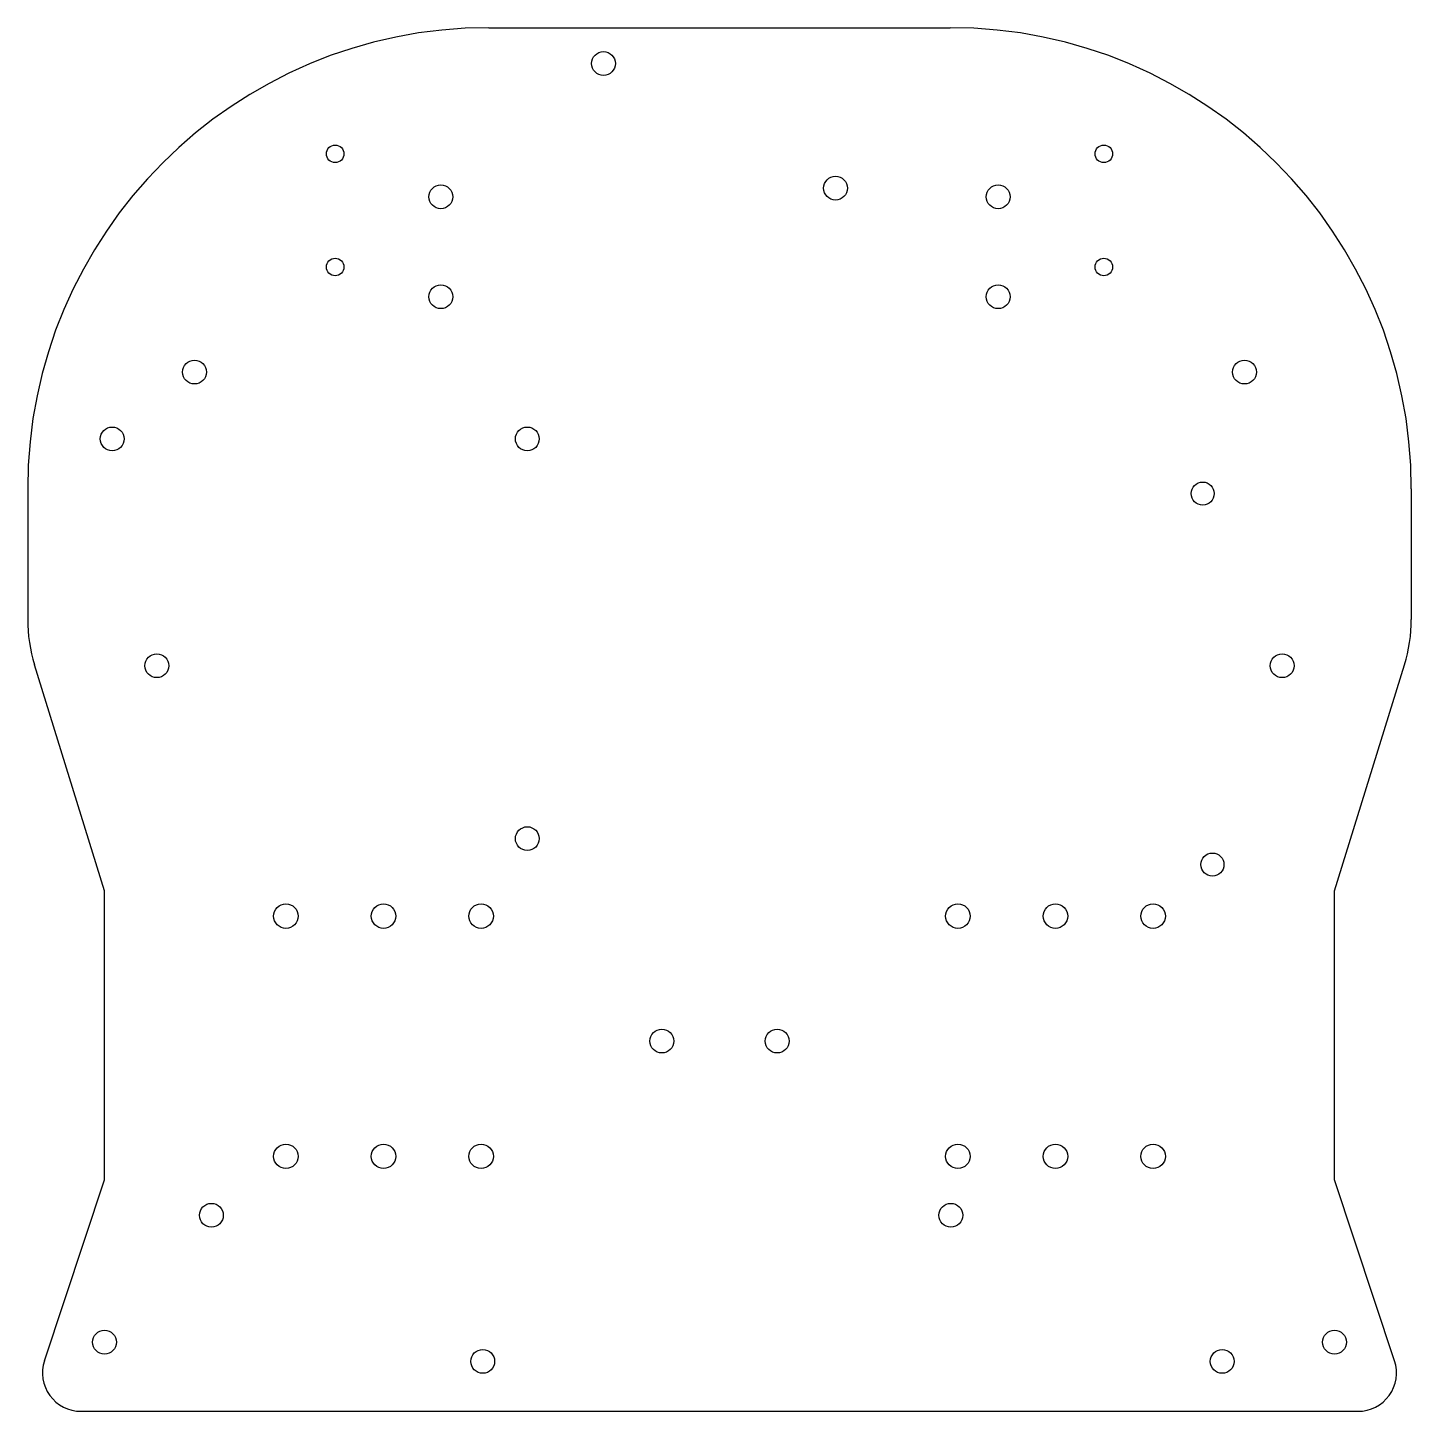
# Model space of a CAD drawing. Header units: millimetres. Extents: x -180 to 0, y 0 to 180.
import ezdxf

# ---------------------------------------------------------------- set-up
doc = ezdxf.new("R2010")
doc.units = ezdxf.units.MM

msp = doc.modelspace()

# ---------------------------------------------------------------- linework, layer by layer
at = {"color": 7, "linetype": 'Continuous', "lineweight": 25}
for p, q in [((-120, 180), (-60, 180)), ((-180, 120), (-180, 103.03)), ((0, 120), (0, 103.03)), ((-170, 67.71), (-179.1, 97.11)), ((-10, 67.71), (-0.9, 97.11)), ((-170, 30.11), (-170, 67.71)), ((-10, 30.11), (-10, 67.71)), ((-177.82, 6.58), (-170, 30.11)), ((-2.18, 6.58), (-10, 30.11)), ((-173.07, 0), (-6.93, 0))]:
    msp.add_line(p, q, dxfattribs=at)
for centre, radius in [((-105.1, 175.33), 1.55), ((-140, 163.59), 1.14), ((-40, 163.59), 1.14), ((-74.9, 159.13), 1.55), ((-126.25, 158), 1.55), ((-53.75, 158), 1.55), ((-140, 148.86), 1.14), ((-40, 148.86), 1.14), ((-126.25, 145), 1.55), ((-53.75, 145), 1.55), ((-158.3, 135.2), 1.55), ((-21.7, 135.2), 1.55), ((-169, 126.5), 1.55), ((-115, 126.5), 1.55), ((-27.14, 119.39), 1.5), ((-163.2, 97), 1.55), ((-16.8, 97), 1.55), ((-115, 74.5), 1.55), ((-25.87, 71.13), 1.5), ((-146.41, 64.42), 1.59), ((-133.71, 64.42), 1.59), ((-121.01, 64.42), 1.59), ((-58.99, 64.42), 1.59), ((-46.29, 64.42), 1.59), ((-33.59, 64.42), 1.59), ((-97.5, 48.17), 1.55), ((-82.5, 48.17), 1.55), ((-146.41, 33.17), 1.59), ((-133.71, 33.17), 1.59), ((-121.01, 33.17), 1.59), ((-58.99, 33.17), 1.59), ((-46.29, 33.17), 1.59), ((-33.59, 33.17), 1.59), ((-156.1, 25.5), 1.55), ((-59.9, 25.5), 1.55), ((-170, 9), 1.55), ((-10, 9), 1.55), ((-120.8, 6.5), 1.55), ((-24.6, 6.5), 1.55)]:
    msp.add_circle(centre, radius, dxfattribs=at)
for centre, radius, start, end in [((-120, 120), 60, 90, 180), ((-60, 120), 60, 0, 90), ((-160, 103.03), 20, 180, 197.208), ((-20, 103.03), 20, 342.792, 0), ((-173.07, 5), 5, 161.6286, 270), ((-6.93, 5), 5, 270, 18.3714)]:
    msp.add_arc(centre, radius, start, end, dxfattribs=at)

doc.saveas('drawing.dxf')
